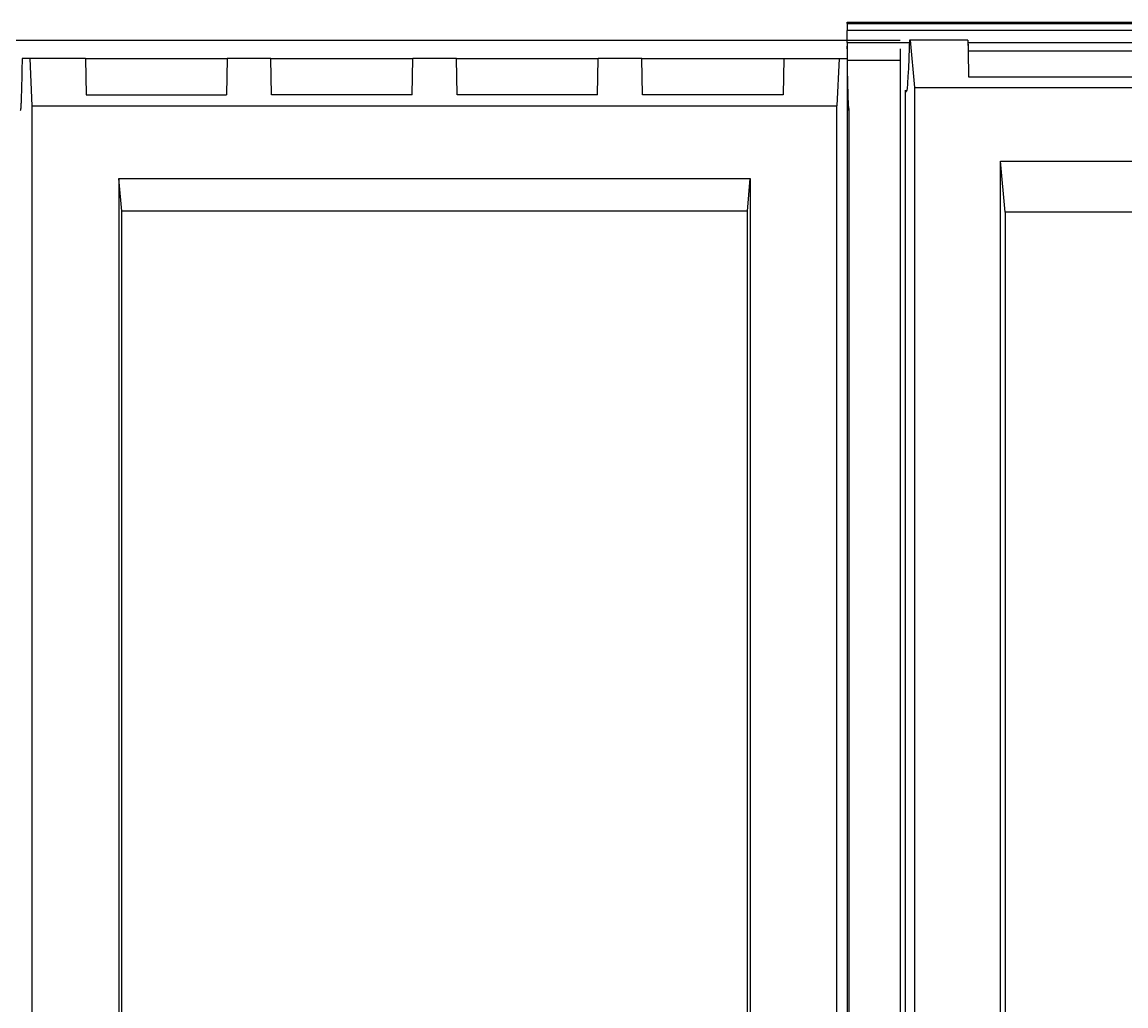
# Model space of a CAD drawing. Extents: x -2333 to 4564, y -5034 to 5704.
# Drawn here: x 3029.5 to 3137.7, y 2402.4 to 2498.9 of the extents above; entities that cross this region are included whole.
import ezdxf

# ---------------------------------------------------------------- set-up
doc = ezdxf.new("R2010")
doc.units = 0
doc.header["$LTSCALE"] = 10
doc.header["$MEASUREMENT"] = 0
doc.layers.get('0').update_dxf_attribs({"linetype": 'CONTINUOUS'})
doc.layers.add('1', color=7, linetype='CONTINUOUS')

# ---------------------------------------------------------------- blocks, each defined once
blk = doc.blocks.new('FIBO-FH-1KF-20P-5R__7', base_point=(-331.149, 166.693))
at = {"color": 7, "linetype": 'Continuous'}
for p, q in [((-331.149, 166.693), (-331.149, 201.693)), ((-330.918, 201.693), (-330.918, 166.693)), ((-329.349, 168.555), (-329.349, 199.831)), ((-327.325, 170.914), (-327.325, 197.472)), ((-325.925, 197.349), (-325.925, 171.037)), ((-330.59, 170.019), (-330.59, 174.768)), ((-330.349, 174.764), (-330.349, 170.022)), ((-329.646, 170.033), (-329.646, 174.754)), ((-325.925, 171.037), (-327.325, 170.914)), ((-291.409, 170.914), (-327.325, 170.914)), ((-325.925, 171.037), (-291.434, 171.037)), ((-330.649, 170.017), (-330.349, 170.022)), ((-330.649, 170.017), (-330.649, 168.441)), ((-330.349, 170.022), (-329.646, 170.033)), ((-329.349, 168.555), (-330.649, 168.441)), ((-288.923, 168.555), (-329.349, 168.555)), ((-330.649, 168.441), (-330.649, 168.41)), ((-330.59, 166.693), (-330.59, 168.408)), ((-329.271, 168.293), (-329.271, 168.331)), ((-329.271, 168.293), (-275.763, 168.293)), ((-331.111, 166.693), (-331.149, 166.693)), ((-331.111, 166.693), (-330.918, 166.693)), ((-330.59, 166.693), (-330.918, 166.693)), ((-330.59, 166.693), (-209.309, 166.693))]:
    blk.add_line(p, q, dxfattribs=at)
at = {"color": 2, "linetype": 'Continuous'}
blk.add_line((-331.111, 166.693), (-331.111, 201.693), dxfattribs=at)
at = {"color": 7, "linetype": 'Continuous'}
for points in [[(-330.649, 170.017), (-330.495, 170.02), (-330.349, 170.022)], [(-330.649, 168.41), (-330.141, 168.392), (-329.741, 168.373), (-329.454, 168.353), (-329.279, 168.333), (-329.221, 168.312)], [(-329.221, 168.312), (-329.233, 168.303), (-329.271, 168.293)]]:
    blk.add_spline(points, degree=3, dxfattribs=at)

msp = doc.modelspace()

# ---------------------------------------------------------------- linework, layer by layer
at = {"color": 7, "linetype": 'Continuous'}
for p, q in [((2955.1494, 2497.07806), (3115.5294, 2497.07806)), ((3110.29748, 2496.49124), (3110.29705, 2496.24913)), ((3110.29748, 2496.49124), (3110.30805, 2496.24913)), ((3030.26947, 2495.292), (3029.48588, 2495.292)), ((3035.6958, 2495.292), (3030.26947, 2495.292)), ((3030.47183, 2490.65848), (3030.26947, 2495.292)), ((3035.6958, 2495.292), (3049.5954, 2495.292)), ((3035.6958, 2495.292), (3035.75824, 2491.71504)), ((3049.5954, 2495.292), (3049.53296, 2491.71504)), ((3053.8722, 2495.292), (3049.5954, 2495.292)), ((3053.8722, 2495.292), (3067.7718, 2495.292)), ((3053.93464, 2491.71504), (3053.8722, 2495.292)), ((3067.70936, 2491.71504), (3067.7718, 2495.292)), ((3072.0486, 2495.292), (3067.7718, 2495.292)), ((3072.0486, 2495.292), (3085.9482, 2495.292)), ((3072.11104, 2491.71504), (3072.0486, 2495.292)), ((3085.88576, 2491.71504), (3085.9482, 2495.292)), ((3090.225, 2495.292), (3085.9482, 2495.292)), ((3090.225, 2495.292), (3104.1246, 2495.292)), ((3090.28744, 2491.71504), (3090.225, 2495.292)), ((3104.1246, 2495.292), (3104.06216, 2491.71504)), ((3104.1246, 2495.292), (3109.54783, 2495.292)), ((3109.54783, 2495.292), (3109.34546, 2490.65848)), ((3109.54783, 2495.292), (3110.33141, 2495.292)), ((3115.5294, 2495.07932), (3110.33487, 2495.07932)), ((3035.75824, 2491.71504), (3049.53296, 2491.71504)), ((3067.70936, 2491.71504), (3053.93464, 2491.71504)), ((3085.88576, 2491.71504), (3072.11104, 2491.71504)), ((3104.06216, 2491.71504), (3090.28744, 2491.71504)), ((3030.47183, 2490.65848), (3109.34546, 2490.65848)), ((3030.47183, 2346.5225), (3030.47183, 2490.65848)), ((3109.34546, 2346.5225), (3109.34546, 2490.65848)), ((3110.47238, 2490.37854), (3110.5398, 2490.37854)), ((3110.5398, 2067.53587), (3110.5398, 2490.37854)), ((3038.97917, 2483.5308), (3100.84123, 2483.5308)), ((3038.97917, 2483.5308), (3038.97917, 2355.49611)), ((3039.2598, 2480.3232), (3038.97917, 2483.5308)), ((3100.5606, 2480.3232), (3100.84123, 2483.5308)), ((3100.84123, 2483.5308), (3100.84123, 2355.49611)), ((3100.5606, 2480.3232), (3039.2598, 2480.3232)), ((3039.2598, 2355.5521), (3039.2598, 2480.3232)), ((3100.5606, 2355.5521), (3100.5606, 2480.3232))]:
    msp.add_line(p, q, dxfattribs=at)
for points in [[(3029.48588, 2495.292), (3029.46966, 2494.34027), (3029.45306, 2493.48308), (3029.43612, 2492.72185), (3029.41886, 2492.05801), (3029.40132, 2491.49296), (3029.38356, 2491.02879), (3029.36563, 2490.66692), (3029.34757, 2490.40785), (3029.32942, 2490.25205), (3029.3112, 2490.20001)], [(3110.33141, 2495.292), (3110.34763, 2494.34027), (3110.36423, 2493.48308), (3110.38117, 2492.72185), (3110.39843, 2492.05801), (3110.41597, 2491.49296), (3110.43373, 2491.02879), (3110.45166, 2490.66692), (3110.46972, 2490.40785), (3110.48787, 2490.25205), (3110.50609, 2490.20001)], [(3110.50609, 2490.20001), (3110.51734, 2490.21986), (3110.52858, 2490.27938), (3110.5398, 2490.37854)]]:
    msp.add_spline(points, degree=3, dxfattribs=at)
at = {"layer": '1', "color": 7, "linetype": 'Continuous'}
msp.add_line((3115.5294, 2496.24913), (3115.5294, 2062.6224), dxfattribs=at)

# ---------------------------------------------------------------- block references
at = {"xscale": 3.564, "yscale": 3.564, "zscale": 3.564, "rotation": 270}
msp.add_blockref('FIBO-FH-1KF-20P-5R__7', (3110.33141, 2498.856), dxfattribs=at)

doc.saveas('drawing.dxf')
